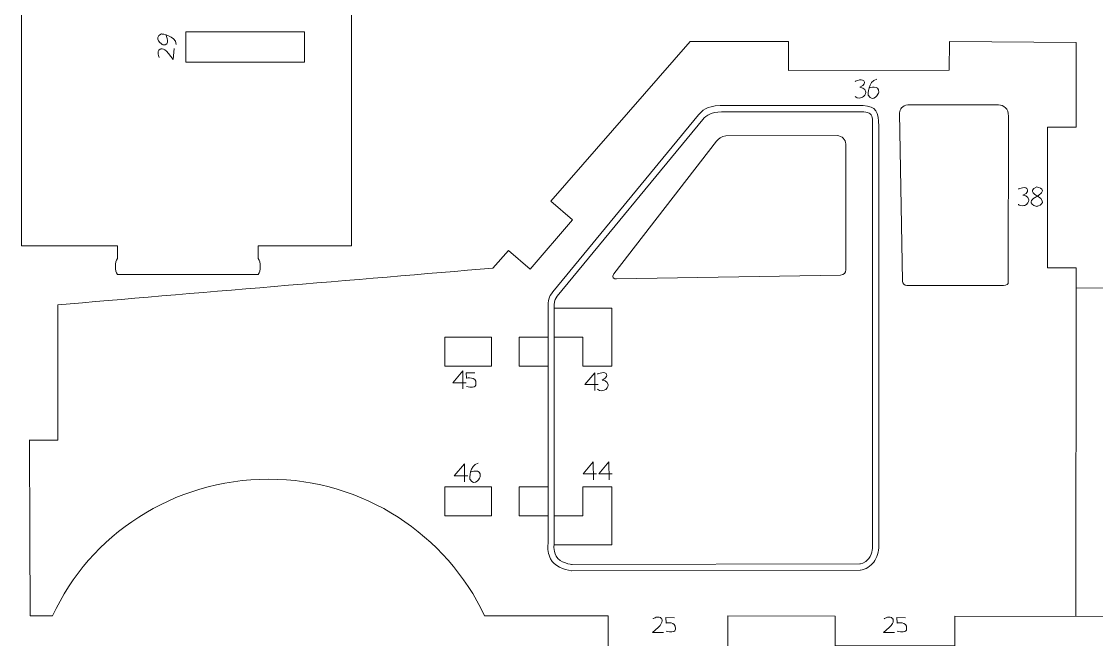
# Model space of a CAD drawing. Header units: centimetres. Extents: x -25 to 25, y -32.5 to 32.5.
# Drawn here: x -0.53 to 11.16, y -13.09 to -6.37 of the extents above; entities that cross this region are included whole.
import ezdxf

# ---------------------------------------------------------------- set-up
doc = ezdxf.new("R2010")
doc.units = ezdxf.units.CM
doc.header["$MEASUREMENT"] = 0
doc.layers.add('Capa 1', color=7, linetype='Continuous')

msp = doc.modelspace()

# ---------------------------------------------------------------- linework, layer by layer
at = {"layer": 'Capa 1', "color": 250, "lineweight": 9}
for points, knots in [([(0.51388, -0.91002), (0.51388, -0.91002), (0.51388, -1.04741), (0.51388, -1.04741), (0.51388, -1.04741), (0.51388, -1.04741), (-0.53077, -1.04741), (-0.53077, -1.04741), (-0.53077, -1.04741), (-0.53077, -1.04741), (-0.53077, -8.80661), (-0.53077, -8.80661), (-0.53077, -8.80661), (-0.53077, -8.80661), (0.51388, -8.80661), (0.51388, -8.80661), (0.51388, -8.80661), (0.51388, -8.80661), (0.51388, -8.94521), (0.51388, -8.94521)], [0, 0, 0, 0, 0.16666667, 0.16666667, 0.16666667, 0.16666667, 0.33333333, 0.33333333, 0.33333333, 0.33333333, 0.5, 0.5, 0.5, 0.5, 0.66666667, 0.66666667, 0.66666667, 0.66666667, 1, 1, 1, 1]), ([(2.04349, -8.94521), (2.04349, -8.94521), (2.0435, -8.80661), (2.0435, -8.80661), (2.0435, -8.80661), (2.0435, -8.80661), (3.06005, -8.80661), (3.06005, -8.80661), (3.06005, -8.80661), (3.06005, -8.80661), (3.06005, -1.04741), (3.06005, -1.04741), (3.06005, -1.04741), (3.06005, -1.04741), (2.0435, -1.04862), (2.0435, -1.04862), (2.0435, -1.04862), (2.0435, -1.04862), (2.0435, -0.89257), (2.0435, -0.89257)], [0, 0, 0, 0, 0.16666667, 0.16666667, 0.16666667, 0.16666667, 0.33333333, 0.33333333, 0.33333333, 0.33333333, 0.5, 0.5, 0.5, 0.5, 0.66666667, 0.66666667, 0.66666667, 0.66666667, 1, 1, 1, 1]), ([(1.25698, -6.80772), (1.25698, -6.80772), (1.25698, -6.48092), (1.25698, -6.48092), (1.25698, -6.48092), (1.25698, -6.48092), (2.54677, -6.48092), (2.54677, -6.48092), (2.54677, -6.48092), (2.54677, -6.48092), (2.54677, -6.80772), (2.54677, -6.80772), (2.54677, -6.80772), (2.54677, -6.80772), (1.25698, -6.80772), (1.25698, -6.80772)], [0, 0, 0, 0, 0.2, 0.2, 0.2, 0.2, 0.4, 0.4, 0.4, 0.4, 0.6, 0.6, 0.6, 0.6, 1, 1, 1, 1]), ([(6.74251, -6.58626), (6.74251, -6.58626), (5.22721, -8.32033), (5.22721, -8.32033), (5.22721, -8.32033), (5.22721, -8.32033), (5.46398, -8.52309), (5.46398, -8.52309), (5.46398, -8.52309), (5.46398, -8.52309), (5.0018, -9.06276), (5.0018, -9.06276), (5.0018, -9.06276), (5.0018, -9.06276), (4.76633, -8.85792), (4.76633, -8.85792), (4.76633, -8.85792), (4.76633, -8.85792), (4.5958, -9.04943), (4.5958, -9.04943)], [0, 0, 0, 0, 0.16666667, 0.16666667, 0.16666667, 0.16666667, 0.33333333, 0.33333333, 0.33333333, 0.33333333, 0.5, 0.5, 0.5, 0.5, 0.66666667, 0.66666667, 0.66666667, 0.66666667, 1, 1, 1, 1]), ([(10.9428, -6.59445), (10.9428, -6.59445), (9.56393, -6.58626), (9.56393, -6.58626), (9.56393, -6.58626), (9.56393, -6.58626), (9.56106, -6.89504), (9.56106, -6.89504), (9.56106, -6.89504), (9.56106, -6.89504), (7.81218, -6.89835), (7.81218, -6.89835), (7.81218, -6.89835), (7.81218, -6.89835), (7.81218, -6.58626), (7.81218, -6.58626), (7.81218, -6.58626), (7.81218, -6.58626), (6.74251, -6.58626), (6.74251, -6.58626)], [0, 0, 0, 0, 0.16666667, 0.16666667, 0.16666667, 0.16666667, 0.33333333, 0.33333333, 0.33333333, 0.33333333, 0.5, 0.5, 0.5, 0.5, 0.66666667, 0.66666667, 0.66666667, 0.66666667, 1, 1, 1, 1]), ([(10.9428, -9.26756), (10.9428, -9.26756), (10.9428, -9.04516), (10.9428, -9.04516), (10.9428, -9.04516), (10.9428, -9.04516), (10.63071, -9.04516), (10.63071, -9.04516), (10.63071, -9.04516), (10.63071, -9.04516), (10.63071, -7.51757), (10.63071, -7.51757), (10.63071, -7.51757), (10.63071, -7.51757), (10.9428, -7.51757), (10.9428, -7.51757), (10.9428, -7.51757), (10.9428, -7.51757), (10.9428, -6.59445), (10.9428, -6.59445)], [0, 0, 0, 0, 0.16666667, 0.16666667, 0.16666667, 0.16666667, 0.33333333, 0.33333333, 0.33333333, 0.33333333, 0.5, 0.5, 0.5, 0.5, 0.66666667, 0.66666667, 0.66666667, 0.66666667, 1, 1, 1, 1]), ([(5.19712, -12.04402), (5.19712, -12.04402), (5.19712, -9.46071), (5.19712, -9.46071), (5.19712, -9.46071), (5.19714, -9.41691), (5.20061, -9.3582), (5.2488, -9.30867), (5.2488, -9.30867), (5.2488, -9.30867), (6.8333, -7.38313), (6.8333, -7.38313), (6.8333, -7.38313), (6.87253, -7.33868), (6.91639, -7.28629), (7.06804, -7.28261), (7.06804, -7.28261), (7.06804, -7.28261), (8.62321, -7.28261), (8.62321, -7.28261), (8.62321, -7.28261), (8.76856, -7.28689), (8.79235, -7.35311), (8.79433, -7.50534), (8.79433, -7.50534), (8.79433, -7.50534), (8.79433, -12.07094), (8.79433, -12.07094), (8.79433, -12.07094), (8.79433, -12.12943), (8.77451, -12.19989), (8.73941, -12.24649), (8.73941, -12.24649), (8.7063, -12.29041), (8.65047, -12.32775), (8.59473, -12.33388), (8.59473, -12.33388), (8.59473, -12.33388), (8.59116, -12.33428), (8.59116, -12.33428), (8.59116, -12.33428), (8.59116, -12.33428), (5.45451, -12.34087), (5.45451, -12.34087), (5.45451, -12.34087), (5.45451, -12.34087), (5.45026, -12.34031), (5.45026, -12.34031), (5.45026, -12.34031), (5.36847, -12.3299), (5.26325, -12.29048), (5.22455, -12.21218), (5.22455, -12.21218), (5.20095, -12.16443), (5.1857, -12.09842), (5.19712, -12.04402)], [0, 0, 0, 0, 0.06666667, 0.06666667, 0.06666667, 0.06666667, 0.13333333, 0.13333333, 0.13333333, 0.13333333, 0.2, 0.2, 0.2, 0.2, 0.26666667, 0.26666667, 0.26666667, 0.26666667, 0.33333333, 0.33333333, 0.33333333, 0.33333333, 0.4, 0.4, 0.4, 0.4, 0.46666667, 0.46666667, 0.46666667, 0.46666667, 0.53333333, 0.53333333, 0.53333333, 0.53333333, 0.6, 0.6, 0.6, 0.6, 0.66666667, 0.66666667, 0.66666667, 0.66666667, 0.73333333, 0.73333333, 0.73333333, 0.73333333, 0.8, 0.8, 0.8, 0.8, 0.86666667, 0.86666667, 0.86666667, 0.86666667, 1, 1, 1, 1]), ([(8.63086, -7.34943), (8.63086, -7.34943), (7.08378, -7.34943), (7.08378, -7.34943), (7.08378, -7.34943), (6.97539, -7.35311), (6.92149, -7.38201), (6.87905, -7.4327), (6.87905, -7.4327), (6.87905, -7.4327), (5.29763, -9.3545), (5.29763, -9.3545), (5.29763, -9.3545), (5.27916, -9.37779), (5.26395, -9.39542), (5.26395, -9.44933), (5.26395, -9.44933), (5.26395, -9.44933), (5.26395, -12.05192), (5.26395, -12.05192), (5.26395, -12.05192), (5.26395, -12.05192), (5.24781, -12.10841), (5.28446, -12.18257), (5.28446, -12.18257), (5.32111, -12.25674), (5.45871, -12.27403), (5.45871, -12.27403), (5.45871, -12.27403), (5.45871, -12.27403), (8.58739, -12.26746), (8.58739, -12.26746), (8.58739, -12.26746), (8.58739, -12.26746), (8.64455, -12.26132), (8.68603, -12.20627), (8.68603, -12.20627), (8.72751, -12.15122), (8.72751, -12.07094), (8.72751, -12.07094), (8.72751, -12.07094), (8.72751, -12.07094), (8.72751, -7.43088), (8.72751, -7.43088), (8.72751, -7.43088), (8.71823, -7.3785), (8.69863, -7.35594), (8.63086, -7.34943)], [0, 0, 0, 0, 0.07692308, 0.07692308, 0.07692308, 0.07692308, 0.15384615, 0.15384615, 0.15384615, 0.15384615, 0.23076923, 0.23076923, 0.23076923, 0.23076923, 0.30769231, 0.30769231, 0.30769231, 0.30769231, 0.38461538, 0.38461538, 0.38461538, 0.38461538, 0.46153846, 0.46153846, 0.46153846, 0.46153846, 0.53846154, 0.53846154, 0.53846154, 0.53846154, 0.61538462, 0.61538462, 0.61538462, 0.61538462, 0.69230769, 0.69230769, 0.69230769, 0.69230769, 0.76923077, 0.76923077, 0.76923077, 0.76923077, 0.84615385, 0.84615385, 0.84615385, 0.84615385, 1, 1, 1, 1]), ([(9.11101, -7.27448), (9.11101, -7.27448), (10.09737, -7.27448), (10.09737, -7.27448), (10.09737, -7.27448), (10.15266, -7.27521), (10.20737, -7.31368), (10.20531, -7.39698), (10.20531, -7.39698), (10.20531, -7.39698), (10.20337, -9.20119), (10.20337, -9.20119), (10.20337, -9.20119), (10.20527, -9.22089), (10.18252, -9.23886), (10.15231, -9.23791), (10.15231, -9.23791), (10.15231, -9.23791), (9.0995, -9.23791), (9.0995, -9.23791), (9.0995, -9.23791), (9.07409, -9.23789), (9.05328, -9.21952), (9.05081, -9.19313), (9.05081, -9.19313), (9.05081, -9.19313), (9.02081, -7.35927), (9.02081, -7.35927), (9.02081, -7.35927), (9.02335, -7.32182), (9.04654, -7.28096), (9.11101, -7.27448)], [0, 0, 0, 0, 0.11111111, 0.11111111, 0.11111111, 0.11111111, 0.22222222, 0.22222222, 0.22222222, 0.22222222, 0.33333333, 0.33333333, 0.33333333, 0.33333333, 0.44444444, 0.44444444, 0.44444444, 0.44444444, 0.55555556, 0.55555556, 0.55555556, 0.55555556, 0.66666667, 0.66666667, 0.66666667, 0.66666667, 0.77777778, 0.77777778, 0.77777778, 0.77777778, 1, 1, 1, 1]), ([(5.91379, -9.1125), (5.91379, -9.1125), (7.03101, -7.66969), (7.03101, -7.66969), (7.03101, -7.66969), (7.05023, -7.64525), (7.08152, -7.61558), (7.13085, -7.61089), (7.13085, -7.61089), (7.13085, -7.61089), (8.34089, -7.60869), (8.34089, -7.60869), (8.34089, -7.60869), (8.39749, -7.60945), (8.43232, -7.65263), (8.43503, -7.69868), (8.43503, -7.69868), (8.43569, -8.1557), (8.43635, -8.61272), (8.43701, -9.06974), (8.43701, -9.06974), (8.43516, -9.09833), (8.41497, -9.12231), (8.37643, -9.12453), (8.37643, -9.12453), (8.37643, -9.12453), (5.94275, -9.16721), (5.94275, -9.16721), (5.94275, -9.16721), (5.91359, -9.1702), (5.88617, -9.14737), (5.91379, -9.1125)], [0, 0, 0, 0, 0.11111111, 0.11111111, 0.11111111, 0.11111111, 0.22222222, 0.22222222, 0.22222222, 0.22222222, 0.33333333, 0.33333333, 0.33333333, 0.33333333, 0.44444444, 0.44444444, 0.44444444, 0.44444444, 0.55555556, 0.55555556, 0.55555556, 0.55555556, 0.66666667, 0.66666667, 0.66666667, 0.66666667, 0.77777778, 0.77777778, 0.77777778, 0.77777778, 1, 1, 1, 1]), ([(0.51388, -9.1187), (0.49961, -9.10039), (0.49016, -9.06838), (0.49016, -9.03196), (0.49016, -9.03196), (0.49016, -8.99554), (0.49961, -8.96352), (0.51388, -8.94521)], [0, 0, 0, 0, 0.33333333, 0.33333333, 0.33333333, 0.33333333, 1, 1, 1, 1]), ([(2.04349, -9.1187), (2.05776, -9.10039), (2.06721, -9.06838), (2.06721, -9.03196), (2.06721, -9.03196), (2.06721, -8.99554), (2.05776, -8.96352), (2.04349, -8.94521)], [0, 0, 0, 0, 0.33333333, 0.33333333, 0.33333333, 0.33333333, 1, 1, 1, 1]), ([(10.9428, -9.26756), (10.9428, -9.26756), (12.38493, -9.26385), (12.38493, -9.26385), (12.38493, -9.26385), (12.38493, -9.26385), (12.37712, -8.94669), (12.37712, -8.94669), (12.37712, -8.94669), (12.37712, -8.94669), (12.69243, -8.94804), (12.69243, -8.94804), (12.69243, -8.94804), (12.69243, -8.94804), (12.69379, -9.26249), (12.69379, -9.26249), (12.69379, -9.26249), (12.69379, -9.26249), (15.19584, -9.25549), (15.19584, -9.25549), (15.19584, -9.25549), (15.19584, -9.25549), (15.19584, -8.94804), (15.19584, -8.94804), (15.19584, -8.94804), (15.19584, -8.94804), (15.50793, -8.94804), (15.50793, -8.94804), (15.50793, -8.94804), (15.50793, -8.94804), (15.50793, -9.25462), (15.50793, -9.25462), (15.50793, -9.25462), (15.50793, -9.25462), (18.00802, -9.25232), (18.00802, -9.25232), (18.00802, -9.25232), (18.00802, -9.25232), (18.00799, -8.94804), (18.00799, -8.94804), (18.00799, -8.94804), (18.00799, -8.94804), (18.32008, -8.94804), (18.32008, -8.94804), (18.32008, -8.94804), (18.32008, -8.94804), (18.32011, -9.25146), (18.32011, -9.25146), (18.32011, -9.25146), (18.32011, -9.25146), (20.65255, -9.24025), (20.65255, -9.24025)], [0, 0, 0, 0, 0.07142857, 0.07142857, 0.07142857, 0.07142857, 0.14285714, 0.14285714, 0.14285714, 0.14285714, 0.21428571, 0.21428571, 0.21428571, 0.21428571, 0.28571429, 0.28571429, 0.28571429, 0.28571429, 0.35714286, 0.35714286, 0.35714286, 0.35714286, 0.42857143, 0.42857143, 0.42857143, 0.42857143, 0.5, 0.5, 0.5, 0.5, 0.57142857, 0.57142857, 0.57142857, 0.57142857, 0.64285714, 0.64285714, 0.64285714, 0.64285714, 0.71428571, 0.71428571, 0.71428571, 0.71428571, 0.78571429, 0.78571429, 0.78571429, 0.78571429, 0.85714286, 0.85714286, 0.85714286, 0.85714286, 1, 1, 1, 1]), ([(-0.13545, -9.44925), (-0.13545, -9.44925), (-0.13545, -10.91911), (-0.13545, -10.91911), (-0.13545, -10.91911), (-0.13545, -10.91911), (-0.44754, -10.91911), (-0.44754, -10.91911)], [0, 0, 0, 0, 0.33333333, 0.33333333, 0.33333333, 0.33333333, 1, 1, 1, 1]), ([(5.25925, -9.79909), (5.25925, -9.79909), (5.57446, -9.79909), (5.57446, -9.79909), (5.57446, -9.79909), (5.57446, -9.79909), (5.57446, -10.11426), (5.57446, -10.11426), (5.57446, -10.11426), (5.57446, -10.11426), (5.89189, -10.11426), (5.89189, -10.11426), (5.89189, -10.11426), (5.89189, -10.11426), (5.89189, -9.48388), (5.89189, -9.48388), (5.89189, -9.48388), (5.89189, -9.48388), (5.25925, -9.48388), (5.25925, -9.48388)], [0, 0, 0, 0, 0.16666667, 0.16666667, 0.16666667, 0.16666667, 0.33333333, 0.33333333, 0.33333333, 0.33333333, 0.5, 0.5, 0.5, 0.5, 0.66666667, 0.66666667, 0.66666667, 0.66666667, 1, 1, 1, 1]), ([(4.58004, -10.1143), (4.58004, -10.1143), (4.07574, -10.1143), (4.07574, -10.1143), (4.07574, -10.1143), (4.07574, -10.1143), (4.07574, -9.79909), (4.07574, -9.79909), (4.07574, -9.79909), (4.07574, -9.79909), (4.58004, -9.79909), (4.58004, -9.79909), (4.58004, -9.79909), (4.58004, -9.79909), (4.58004, -10.1143), (4.58004, -10.1143)], [0, 0, 0, 0, 0.2, 0.2, 0.2, 0.2, 0.4, 0.4, 0.4, 0.4, 0.6, 0.6, 0.6, 0.6, 1, 1, 1, 1]), ([(5.19712, -10.1143), (5.19712, -10.1143), (4.88191, -10.1143), (4.88191, -10.1143), (4.88191, -10.1143), (4.88191, -10.1143), (4.88191, -9.79909), (4.88191, -9.79909), (4.88191, -9.79909), (4.88191, -9.79909), (5.19712, -9.79909), (5.19712, -9.79909)], [0, 0, 0, 0, 0.25, 0.25, 0.25, 0.25, 0.5, 0.5, 0.5, 0.5, 1, 1, 1, 1]), ([(-0.44288, -10.91911), (-0.44288, -10.91911), (-0.43964, -11.94429), (-0.43964, -11.94429), (-0.43964, -11.94429), (-0.43964, -11.94429), (-0.43683, -12.83106), (-0.43683, -12.83106)], [0, 0, 0, 0, 0.33333333, 0.33333333, 0.33333333, 0.33333333, 1, 1, 1, 1]), ([(4.50743, -12.82979), (4.08964, -11.95216), (3.19459, -11.34556), (2.15787, -11.34556), (2.15787, -11.34556), (1.11991, -11.34556), (0.21277, -11.94842), (-0.1932, -12.83296)], [0, 0, 0, 0, 0.33333333, 0.33333333, 0.33333333, 0.33333333, 1, 1, 1, 1]), ([(4.58004, -11.42963), (4.58004, -11.42963), (4.07574, -11.42963), (4.07574, -11.42963), (4.07574, -11.42963), (4.07574, -11.42963), (4.07574, -11.74484), (4.07574, -11.74484), (4.07574, -11.74484), (4.07574, -11.74484), (4.58004, -11.74484), (4.58004, -11.74484), (4.58004, -11.74484), (4.58004, -11.74484), (4.58004, -11.42963), (4.58004, -11.42963)], [0, 0, 0, 0, 0.2, 0.2, 0.2, 0.2, 0.4, 0.4, 0.4, 0.4, 0.6, 0.6, 0.6, 0.6, 1, 1, 1, 1]), ([(5.19712, -11.74484), (5.19712, -11.74484), (4.88191, -11.74484), (4.88191, -11.74484), (4.88191, -11.74484), (4.88191, -11.74484), (4.88191, -11.42963), (4.88191, -11.42963), (4.88191, -11.42963), (4.88191, -11.42963), (5.19712, -11.42963), (5.19712, -11.42963)], [0, 0, 0, 0, 0.25, 0.25, 0.25, 0.25, 0.5, 0.5, 0.5, 0.5, 1, 1, 1, 1]), ([(5.25925, -12.06001), (5.25925, -12.06001), (5.89189, -12.06001), (5.89189, -12.06001), (5.89189, -12.06001), (5.89189, -12.06001), (5.89189, -11.42963), (5.89189, -11.42963), (5.89189, -11.42963), (5.89189, -11.42963), (5.57446, -11.42963), (5.57446, -11.42963), (5.57446, -11.42963), (5.57446, -11.42963), (5.57446, -11.74479), (5.57446, -11.74479), (5.57446, -11.74479), (5.57446, -11.74479), (5.25925, -11.74479), (5.25925, -11.74479)], [0, 0, 0, 0, 0.16666667, 0.16666667, 0.16666667, 0.16666667, 0.33333333, 0.33333333, 0.33333333, 0.33333333, 0.5, 0.5, 0.5, 0.5, 0.66666667, 0.66666667, 0.66666667, 0.66666667, 1, 1, 1, 1]), ([(4.50743, -12.82979), (4.50743, -12.82979), (5.85259, -12.83227), (5.85259, -12.83227), (5.85259, -12.83227), (5.85259, -12.83227), (5.85259, -13.16786), (5.85259, -13.16786), (5.85259, -13.16786), (5.85259, -13.16786), (7.15343, -13.16786), (7.15343, -13.16786), (7.15343, -13.16786), (7.15343, -13.16786), (7.15343, -12.83227), (7.15343, -12.83227), (7.15343, -12.83227), (7.15343, -12.83227), (8.31991, -12.8346), (8.31991, -12.8346), (8.31991, -12.8346), (8.31991, -12.8346), (8.31991, -13.15921), (8.31991, -13.15921), (8.31991, -13.15921), (8.31991, -13.15921), (9.62076, -13.15921), (9.62076, -13.15921), (9.62076, -13.15921), (9.62076, -13.15921), (9.62076, -12.8346), (9.62076, -12.8346), (9.62076, -12.8346), (9.62076, -12.8346), (12.85922, -12.83766), (12.85922, -12.83766)], [0, 0, 0, 0, 0.1, 0.1, 0.1, 0.1, 0.2, 0.2, 0.2, 0.2, 0.3, 0.3, 0.3, 0.3, 0.4, 0.4, 0.4, 0.4, 0.5, 0.5, 0.5, 0.5, 0.6, 0.6, 0.6, 0.6, 0.7, 0.7, 0.7, 0.7, 0.8, 0.8, 0.8, 0.8, 1, 1, 1, 1])]:
    msp.add_open_spline(points, degree=3, knots=knots, dxfattribs=at)
at = {"layer": 'Capa 1', "color": 240, "lineweight": 9}
for points, knots in [([(1.04048, -6.51179), (1.04048, -6.51179), (1.09683, -6.63668), (1.00595, -6.61985), (1.00595, -6.61985), (1.00595, -6.61985), (0.88762, -6.54678), (0.9937, -6.50245), (0.9937, -6.50245), (0.9937, -6.50245), (1.14402, -6.51658), (1.15197, -6.61611)], [0, 0, 0, 0, 0.25, 0.25, 0.25, 0.25, 0.5, 0.5, 0.5, 0.5, 1, 1, 1, 1]), ([(0.96847, -6.76043), (0.96847, -6.76043), (0.932, -6.69253), (0.97684, -6.66823), (0.97684, -6.66823), (0.97684, -6.66823), (1.01176, -6.6391), (1.06685, -6.71512)], [0, 0, 0, 0, 0.33333333, 0.33333333, 0.33333333, 0.33333333, 1, 1, 1, 1]), ([(1.06685, -6.71512), (1.06685, -6.71512), (1.11773, -6.7804), (1.11773, -6.7804), (1.11773, -6.7804), (1.11773, -6.7804), (1.12857, -6.66092), (1.12857, -6.66092)], [0, 0, 0, 0, 0.33333333, 0.33333333, 0.33333333, 0.33333333, 1, 1, 1, 1]), ([(8.53857, -7.18204), (8.53857, -7.18204), (8.54609, -7.20126), (8.58359, -7.20002), (8.58359, -7.20002), (8.60305, -7.19937), (8.61699, -7.19241), (8.62711, -7.18445), (8.62711, -7.18445), (8.65176, -7.165), (8.65303, -7.13479), (8.65303, -7.13479), (8.65303, -7.13479), (8.65176, -7.0914), (8.58807, -7.08303), (8.58807, -7.08303), (8.58807, -7.08303), (8.65045, -7.05985), (8.63758, -7.02642), (8.63758, -7.02642), (8.63758, -7.02642), (8.62859, -6.975), (8.53857, -7.01868), (8.53857, -7.01868)], [0, 0, 0, 0, 0.14285714, 0.14285714, 0.14285714, 0.14285714, 0.28571429, 0.28571429, 0.28571429, 0.28571429, 0.42857143, 0.42857143, 0.42857143, 0.42857143, 0.57142857, 0.57142857, 0.57142857, 0.57142857, 0.71428571, 0.71428571, 0.71428571, 0.71428571, 1, 1, 1, 1]), ([(8.69176, -7.0902), (8.69176, -7.0902), (8.79979, -7.04802), (8.79464, -7.14025), (8.79464, -7.14025), (8.79464, -7.14025), (8.73722, -7.26693), (8.67973, -7.16738), (8.67973, -7.16738), (8.67973, -7.16738), (8.6746, -7.01647), (8.77229, -6.99591)], [0, 0, 0, 0, 0.25, 0.25, 0.25, 0.25, 0.5, 0.5, 0.5, 0.5, 1, 1, 1, 1]), ([(10.31361, -8.35386), (10.31361, -8.35386), (10.32113, -8.37309), (10.35863, -8.37184), (10.35863, -8.37184), (10.3781, -8.3712), (10.39204, -8.36424), (10.40215, -8.35628), (10.40215, -8.35628), (10.4268, -8.33682), (10.42807, -8.30661), (10.42807, -8.30661), (10.42807, -8.30661), (10.4268, -8.26322), (10.36312, -8.25486), (10.36312, -8.25486), (10.36312, -8.25486), (10.42549, -8.23167), (10.41262, -8.19825), (10.41262, -8.19825), (10.41262, -8.19825), (10.40364, -8.14682), (10.31361, -8.19051), (10.31361, -8.19051)], [0, 0, 0, 0, 0.14285714, 0.14285714, 0.14285714, 0.14285714, 0.28571429, 0.28571429, 0.28571429, 0.28571429, 0.42857143, 0.42857143, 0.42857143, 0.42857143, 0.57142857, 0.57142857, 0.57142857, 0.57142857, 0.71428571, 0.71428571, 0.71428571, 0.71428571, 1, 1, 1, 1]), ([(10.51772, -8.26501), (10.51772, -8.26501), (10.4014, -8.20914), (10.51278, -8.16704), (10.51278, -8.16704), (10.51278, -8.16704), (10.6758, -8.18907), (10.47189, -8.29588), (10.47189, -8.29588), (10.47189, -8.29588), (10.40566, -8.35348), (10.51314, -8.37807), (10.51314, -8.37807), (10.51314, -8.37807), (10.65192, -8.34551), (10.51772, -8.26501)], [0, 0, 0, 0, 0.2, 0.2, 0.2, 0.2, 0.4, 0.4, 0.4, 0.4, 0.6, 0.6, 0.6, 0.6, 1, 1, 1, 1]), ([(4.3063, -10.29684), (4.3063, -10.29684), (4.16102, -10.29684), (4.16102, -10.29684), (4.16102, -10.29684), (4.16102, -10.29684), (4.2703, -10.16825), (4.2703, -10.16825), (4.2703, -10.16825), (4.2703, -10.16825), (4.27156, -10.36373), (4.27156, -10.36373)], [0, 0, 0, 0, 0.25, 0.25, 0.25, 0.25, 0.5, 0.5, 0.5, 0.5, 1, 1, 1, 1]), ([(5.73552, -10.36577), (5.73552, -10.36577), (5.74304, -10.385), (5.78054, -10.38375), (5.78054, -10.38375), (5.80001, -10.3831), (5.81395, -10.37614), (5.82406, -10.36819), (5.82406, -10.36819), (5.84872, -10.34873), (5.84998, -10.31852), (5.84998, -10.31852), (5.84998, -10.31852), (5.84872, -10.27513), (5.78503, -10.26677), (5.78503, -10.26677), (5.78503, -10.26677), (5.8474, -10.24358), (5.83454, -10.21015), (5.83454, -10.21015), (5.83454, -10.21015), (5.82555, -10.15873), (5.73552, -10.20241), (5.73552, -10.20241)], [0, 0, 0, 0, 0.14285714, 0.14285714, 0.14285714, 0.14285714, 0.28571429, 0.28571429, 0.28571429, 0.28571429, 0.42857143, 0.42857143, 0.42857143, 0.42857143, 0.57142857, 0.57142857, 0.57142857, 0.57142857, 0.71428571, 0.71428571, 0.71428571, 0.71428571, 1, 1, 1, 1]), ([(4.4013, -10.1888), (4.4013, -10.1888), (4.30615, -10.18822), (4.30615, -10.18822), (4.30615, -10.18822), (4.30615, -10.18822), (4.30957, -10.24688), (4.30957, -10.24688)], [0, 0, 0, 0, 0.33333333, 0.33333333, 0.33333333, 0.33333333, 1, 1, 1, 1]), ([(4.30957, -10.24688), (4.30957, -10.24688), (4.4189, -10.22185), (4.41247, -10.30635), (4.41247, -10.30635), (4.41247, -10.30635), (4.42403, -10.36429), (4.30957, -10.33598)], [0, 0, 0, 0, 0.33333333, 0.33333333, 0.33333333, 0.33333333, 1, 1, 1, 1]), ([(5.74179, -10.31531), (5.74179, -10.31531), (5.59651, -10.31531), (5.59651, -10.31531), (5.59651, -10.31531), (5.59651, -10.31531), (5.70579, -10.18672), (5.70579, -10.18672), (5.70579, -10.18672), (5.70579, -10.18672), (5.70705, -10.3822), (5.70705, -10.3822)], [0, 0, 0, 0, 0.25, 0.25, 0.25, 0.25, 0.5, 0.5, 0.5, 0.5, 1, 1, 1, 1]), ([(4.32261, -11.30747), (4.32261, -11.30747), (4.17732, -11.30747), (4.17732, -11.30747), (4.17732, -11.30747), (4.17732, -11.30747), (4.2866, -11.17888), (4.2866, -11.17888), (4.2866, -11.17888), (4.2866, -11.17888), (4.28786, -11.37436), (4.28786, -11.37436)], [0, 0, 0, 0, 0.25, 0.25, 0.25, 0.25, 0.5, 0.5, 0.5, 0.5, 1, 1, 1, 1]), ([(4.35731, -11.2661), (4.35731, -11.2661), (4.46534, -11.22392), (4.46019, -11.31615), (4.46019, -11.31615), (4.46019, -11.31615), (4.40277, -11.44283), (4.34528, -11.34328), (4.34528, -11.34328), (4.34528, -11.34328), (4.34015, -11.19236), (4.43784, -11.17181)], [0, 0, 0, 0, 0.25, 0.25, 0.25, 0.25, 0.5, 0.5, 0.5, 0.5, 1, 1, 1, 1]), ([(5.72483, -11.28694), (5.72483, -11.28694), (5.57954, -11.28694), (5.57954, -11.28694), (5.57954, -11.28694), (5.57954, -11.28694), (5.68882, -11.15835), (5.68882, -11.15835), (5.68882, -11.15835), (5.68882, -11.15835), (5.69008, -11.35383), (5.69008, -11.35383)], [0, 0, 0, 0, 0.25, 0.25, 0.25, 0.25, 0.5, 0.5, 0.5, 0.5, 1, 1, 1, 1]), ([(5.89487, -11.28694), (5.89487, -11.28694), (5.74959, -11.28694), (5.74959, -11.28694), (5.74959, -11.28694), (5.74959, -11.28694), (5.85887, -11.15835), (5.85887, -11.15835), (5.85887, -11.15835), (5.85887, -11.15835), (5.86013, -11.35383), (5.86013, -11.35383)], [0, 0, 0, 0, 0.25, 0.25, 0.25, 0.25, 0.5, 0.5, 0.5, 0.5, 1, 1, 1, 1]), ([(6.3391, -12.86329), (6.3391, -12.86329), (6.40342, -12.82084), (6.43168, -12.86329), (6.43168, -12.86329), (6.43168, -12.86329), (6.46384, -12.89544), (6.39311, -12.95717)], [0, 0, 0, 0, 0.33333333, 0.33333333, 0.33333333, 0.33333333, 1, 1, 1, 1]), ([(6.57233, -12.85188), (6.57233, -12.85188), (6.47717, -12.85131), (6.47717, -12.85131), (6.47717, -12.85131), (6.47717, -12.85131), (6.48059, -12.90996), (6.48059, -12.90996)], [0, 0, 0, 0, 0.33333333, 0.33333333, 0.33333333, 0.33333333, 1, 1, 1, 1]), ([(8.85302, -12.86329), (8.85302, -12.86329), (8.91734, -12.82084), (8.94559, -12.86329), (8.94559, -12.86329), (8.94559, -12.86329), (8.97776, -12.89544), (8.90703, -12.95717)], [0, 0, 0, 0, 0.33333333, 0.33333333, 0.33333333, 0.33333333, 1, 1, 1, 1]), ([(9.08624, -12.85188), (9.08624, -12.85188), (8.99109, -12.85131), (8.99109, -12.85131), (8.99109, -12.85131), (8.99109, -12.85131), (8.99451, -12.90996), (8.99451, -12.90996)], [0, 0, 0, 0, 0.33333333, 0.33333333, 0.33333333, 0.33333333, 1, 1, 1, 1]), ([(6.39311, -12.95717), (6.39311, -12.95717), (6.33269, -13.01374), (6.33269, -13.01374), (6.33269, -13.01374), (6.33269, -13.01374), (6.45266, -13.01374), (6.45266, -13.01374)], [0, 0, 0, 0, 0.33333333, 0.33333333, 0.33333333, 0.33333333, 1, 1, 1, 1]), ([(6.48059, -12.90996), (6.48059, -12.90996), (6.58992, -12.88493), (6.58349, -12.96944), (6.58349, -12.96944), (6.58349, -12.96944), (6.59505, -13.02737), (6.48059, -12.99906)], [0, 0, 0, 0, 0.33333333, 0.33333333, 0.33333333, 0.33333333, 1, 1, 1, 1]), ([(8.90703, -12.95717), (8.90703, -12.95717), (8.84661, -13.01374), (8.84661, -13.01374), (8.84661, -13.01374), (8.84661, -13.01374), (8.96658, -13.01374), (8.96658, -13.01374)], [0, 0, 0, 0, 0.33333333, 0.33333333, 0.33333333, 0.33333333, 1, 1, 1, 1]), ([(8.99451, -12.90996), (8.99451, -12.90996), (9.10383, -12.88493), (9.0974, -12.96944), (9.0974, -12.96944), (9.0974, -12.96944), (9.10896, -13.02737), (8.99451, -12.99906)], [0, 0, 0, 0, 0.33333333, 0.33333333, 0.33333333, 0.33333333, 1, 1, 1, 1])]:
    msp.add_open_spline(points, degree=3, knots=knots, dxfattribs=at)
at = {"layer": 'Capa 1', "color": 250, "lineweight": 9}
for points in [[(4.5958, -9.04943), (3.15193, -9.17215), (1.27572, -9.32624), (-0.13545, -9.44925)], [(0.51388, -9.1187), (0.51388, -9.1187), (2.0435, -9.1187), (2.0435, -9.1187)], [(10.9428, -9.26756), (10.9428, -9.26756), (10.93943, -12.83584), (10.93943, -12.83584)], [(-0.43683, -12.83106), (-0.43683, -12.83106), (-0.19233, -12.83106), (-0.19233, -12.83106)]]:
    msp.add_open_spline(points, degree=3, dxfattribs=at)

doc.saveas('drawing.dxf')
